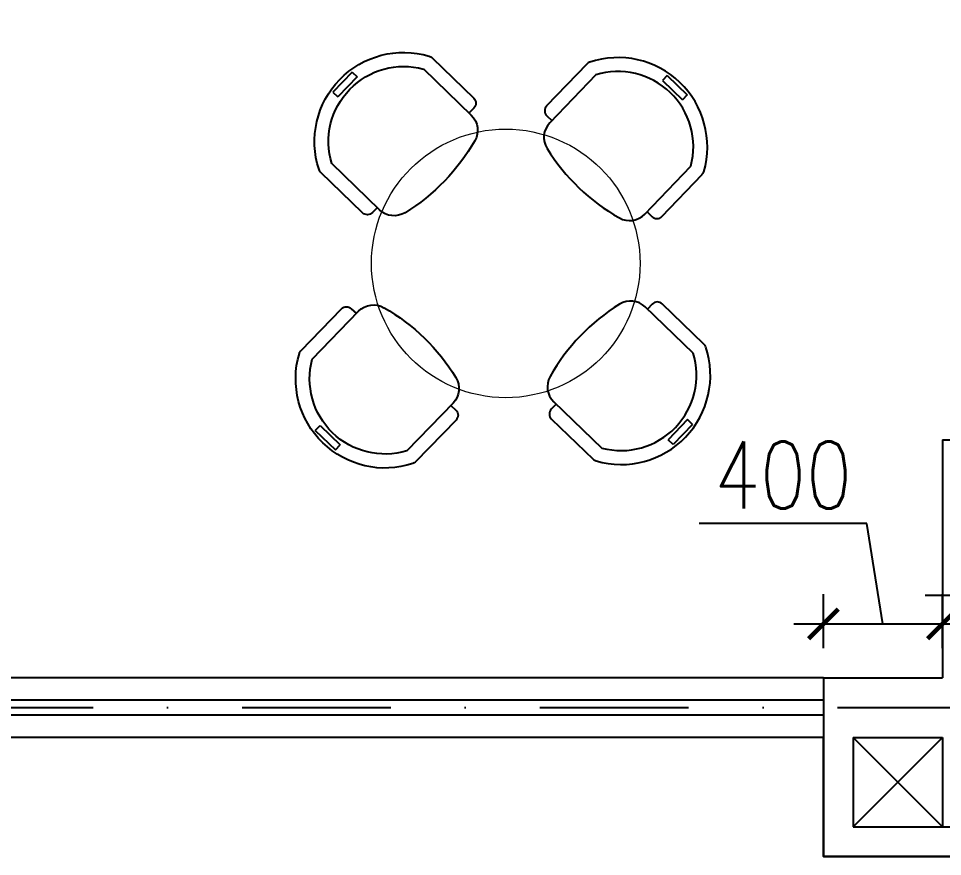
# Model space of a CAD drawing. Extents: x -32840 to 422982, y 280745 to 888746.
# Drawn here: x 235286 to 238391, y 388431 to 391246 of the extents above; entities that cross this region are included whole.
import ezdxf

# ---------------------------------------------------------------- set-up
doc = ezdxf.new("R2010")
doc.units = 0
doc.header["$LTSCALE"] = 1000
doc.header["$PDMODE"] = 3
for name, pattern in [('CONTINOUS', [0]), ('DASHDOT', [1, 0.5, -0.25, 0, -0.25]), ('HIDDEN', [0.375, 0.25, -0.125])]:
    doc.linetypes.add(name, pattern=pattern)
doc.layers.get('Defpoints').update_dxf_attribs({"linetype": 'HIDDEN'})
for name, color, linetype in [('a-dim', 3, 'Continuous'), ('A-duct', 1, 'Continuous'), ('A-GRID', 31, 'DASHDOT'), ('A-GRID NO', 40, 'CONTINOUS'), ('A-WALL', 7, 'CONTINOUS'), ('a-win', 1, 'Continuous')]:
    doc.layers.add(name, color=color, linetype=linetype)
doc.layers.add('N-FURN', color=1, linetype='Continuous', lineweight=20)
doc.layers.add('RA-Furniture', color=1, linetype='Continuous', lineweight=25)
doc.styles.add('ROMANS', font='romans.shx', dxfattribs={"width": 0.8})
doc.dimstyles.new('dim-1', dxfattribs={"dimscale": 100, "dimtxt": 2.25, "dimasz": 1, "dimexe": 1, "dimexo": 1, "dimgap": 0.5, "dimtad": 1, "dimdec": 0, "dimzin": 3, "dimdsep": 46, "dimtxsty": 'ROMANS', "dimblk": 'ARCHTICK', "dimcen": 0.0625, "dimdle": 1, "dimclrd": 256, "dimclre": 256, "dimclrt": 6, "dimadec": 0, "dimazin": 0, "dimtfac": 1, "dimtdec": 0, "dimtix": 1, "dimtmove": 1, "dimatfit": 3, "dimfxl": 1, "dimfrac": 2, "dimtolj": 1, "dimtzin": 3, "dimarcsym": 0})

# ---------------------------------------------------------------- blocks, each defined once
blk = doc.blocks.new('_ArchTick')
at = {"color": 0, "linetype": 'ByBlock', "const_width": 0.15}
blk.add_lwpolyline([(-0.5, -0.5), (0.5, 0.5)], dxfattribs=at)
blk = doc.blocks.new('*D2480')
at = {"layer": 'a-dim', "lineweight": -2, "transparency": 16777216}
for p, q in [((238136.3, 389550), (237573.4, 389550)), ((238190.6, 389212.6), (238136.3, 389550)), ((237990.6, 389131.2), (237990.6, 389312.6)), ((238390.6, 389131.2), (238390.6, 389312.6)), ((237890.6, 389212.6), (238490.6, 389212.6))]:
    blk.add_line(p, q, dxfattribs=at)
at = {"layer": 'Defpoints', "color": 0, "transparency": 16777216}
for p in [(238390.6, 389212.6), (237990.6, 389031.2), (238390.6, 389031.2)]:
    blk.add_point(p, dxfattribs=at)
at = {"layer": 'a-dim', "lineweight": -2, "transparency": 16777216, "xscale": 100, "yscale": 100, "zscale": 100, "rotation": 180}
blk.add_blockref('_ArchTick', (237990.6, 389212.6), dxfattribs=at)
at = {"layer": 'a-dim', "lineweight": -2, "transparency": 16777216, "xscale": 100, "yscale": 100, "zscale": 100}
blk.add_blockref('_ArchTick', (238390.6, 389212.6), dxfattribs=at)
at = {"layer": 'a-dim', "color": 6, "transparency": 16777216, "insert": (237854.8, 389712.5), "char_height": 225, "attachment_point": 5, "style": 'ROMANS'}
blk.add_mtext('\\A1;400', dxfattribs=at)
blk = doc.blocks.new('*D2534')
at = {"layer": 'a-dim', "lineweight": -2, "transparency": 16777216}
for p, q in [((239040.6, 389308.5), (238332.1, 389308.5)), ((239240.6, 389033.5), (239040.6, 389308.5)), ((238690.6, 388931.2), (238690.6, 389133.5)), ((239790.5, 388931.2), (239790.5, 389133.5)), ((238590.6, 389033.5), (239890.5, 389033.5))]:
    blk.add_line(p, q, dxfattribs=at)
at = {"layer": 'Defpoints', "color": 0, "transparency": 16777216}
for p in [(239790.5, 389033.5), (238690.6, 388831.2), (239790.5, 388831.2)]:
    blk.add_point(p, dxfattribs=at)
at = {"layer": 'a-dim', "lineweight": -2, "transparency": 16777216, "xscale": 100, "yscale": 100, "zscale": 100, "rotation": 180}
blk.add_blockref('_ArchTick', (238690.6, 389033.5), dxfattribs=at)
at = {"layer": 'a-dim', "lineweight": -2, "transparency": 16777216, "xscale": 100, "yscale": 100, "zscale": 100}
blk.add_blockref('_ArchTick', (239790.5, 389033.5), dxfattribs=at)
at = {"layer": 'a-dim', "color": 6, "transparency": 16777216, "insert": (238686.3, 389471), "char_height": 225, "attachment_point": 5, "style": 'ROMANS'}
blk.add_mtext('\\A1;1100', dxfattribs=at)
blk = doc.blocks.new('CH1')
at = {"layer": 'RA-Furniture'}
for p, q in [((-0.92, -2.02), (2.83, -2.02)), ((-0.92, -2.02), (-0.92, -2.96)), ((2.83, -2.02), (2.83, -2.96)), ((-0.92, -2.96), (2.83, -2.96)), ((-9.78, -8.39), (-9.78, -16.19)), ((-7.9, -8.62), (-7.9, -17.56)), ((9.82, -17.56), (9.82, -8.62)), ((11.69, -16.19), (11.69, -8.39)), ((-8.84, -17.13), (-7.9, -17.13)), ((9.82, -17.13), (10.75, -17.13))]:
    blk.add_line(p, q, dxfattribs=at)
for centre, radius, start, end in [((0.96, -13.52), 12, 27.6754, 152.3246), ((0.96, -13.52), 10.12, 28.955, 151.045), ((-8.84, -8.39), 0.937, 152.3246, 180), ((10.75, -8.39), 0.937, 0, 27.6754), ((-8.84, -16.19), 0.937, 180, 270), ((10.75, -16.19), 0.937, 270, 0), ((-5.09, -17.56), 2.81, 180, 255.7555), ((7, -17.56), 2.81, 284.2445, 0), ((0.96, 6.25), 27.38, 255.7555, 284.2445)]:
    blk.add_arc(centre, radius, start, end, dxfattribs=at)
blk = doc.blocks.new('GR')
at = {"layer": 'A-GRID'}
blk.add_line((213612.2, 438780.4), (256876.3, 438780.4), dxfattribs=at)

msp = doc.modelspace()

# ---------------------------------------------------------------- linework, layer by layer
at = {"layer": 'A-duct'}
for p, q in [((238390.6, 388531.2), (238090.6, 388831.2)), ((238390.6, 388831.2), (238090.6, 388531.2)), ((238390.6, 388831.2), (238390.6, 388531.2))]:
    msp.add_line(p, q, dxfattribs=at)
at = {"layer": 'A-WALL'}
for p, q in [((238390.6, 389831.2), (238390.6, 389031.2)), ((238390.6, 389831.2), (238590.6, 389831.2)), ((237990.6, 389031.2), (237990.6, 388431.2)), ((237990.6, 389031.2), (238390.6, 389031.2)), ((238090.6, 388831.2), (238090.6, 388531.2)), ((238090.6, 388831.2), (238390.6, 388831.2)), ((238090.6, 388531.2), (238490.6, 388531.2)), ((237990.6, 388431.2), (238690.6, 388431.2))]:
    msp.add_line(p, q, dxfattribs=at)
at = {"layer": 'A-WALL', "flags": 128}
msp.add_lwpolyline([(244490.6, 409431.2), (249090.6, 409431), (249090.6, 392731), (243290.6, 392731.2), (243290.6, 392731.2), (241590.6, 392731.2), (241590.6, 392731.2), (238590.6, 392731.2), (238590.6, 389431.2), (238690.6, 389431.2), (238690.6, 388431.2), (237990.6, 388431.2), (237990.6, 388831.2), (226490.6, 388831.2), (226490.6, 388431.2), (225790.6, 388431.2), (225790.6, 389431.2), (219790.6, 389431.2), (219790.6, 389431.2), (218590.6, 389431.2), (218590.6, 389431.2), (213690.6, 389431.2), (213690.6, 402631.2)], dxfattribs=at)
at = {"layer": 'a-win'}
for p, q in [((237990.6, 389031.2), (232590.6, 389031.2)), ((237990.6, 388956.2), (232590.6, 388956.2)), ((237990.6, 388906.2), (232590.6, 388906.2)), ((237990.6, 388831.2), (232590.6, 388831.2))]:
    msp.add_line(p, q, dxfattribs=at)
at = {"layer": 'N-FURN', "color": 2}
msp.add_circle((236923.3, 390423.4, -1), 451.1, dxfattribs=at)

# ---------------------------------------------------------------- block references
at = {"layer": 'A-GRID NO'}
msp.add_blockref('GR', (-2577.2, -49849.1), dxfattribs=at)
at = {"layer": 'N-FURN', "color": 2}
for p, xscale, yscale, zscale, rotation in [((236355.1, 391084.8, -1), -24.99166666803579, 24.9916666680358, 24.9916666680358, 45.85713901868323), ((237517.2, 391075.3, -1), 24.99166666803587, 24.99166666803587, 24.99166666803587, 316.1943273088671), ((236264.9, 389810.2, -1), -24.99166666803573, 24.99166666803573, 24.99166666803573, 135.8571390186831)]:
    msp.add_blockref('CH1', p, dxfattribs=dict(at, xscale=xscale, yscale=yscale, zscale=zscale, rotation=rotation))
at = {"layer": 'N-FURN', "color": 2, "extrusion": (0, 0, -1), "xscale": -24.99166666803576, "yscale": 24.99166666803576, "zscale": -24.99166666803576, "rotation": 133.8819727324358}
msp.add_blockref('CH1', (-237571, 389830.8, 1), dxfattribs=at)

# ---------------------------------------------------------------- dimensions: what is measured, and where the dimension line sits
at = {"layer": 'a-dim'}
for base, p1, p2, picture, middle in [((238390.6, 389212.6), (237990.6, 389031.2), (238390.6, 389031.2), '*D2480', (238086.3, 389550)), ((239790.5, 389033.5), (238690.6, 388831.2), (239790.5, 388831.2), '*D2534', (238990.6, 389308.5))]:
    dim = msp.add_linear_dim(base=base, p1=p1, p2=p2, dimstyle='dim-1', dxfattribs=at)
    dim.commit()
    dim.dimension.update_dxf_attribs({"geometry": picture, "text_midpoint": middle, "dimtype": 160})

doc.saveas('drawing.dxf')
